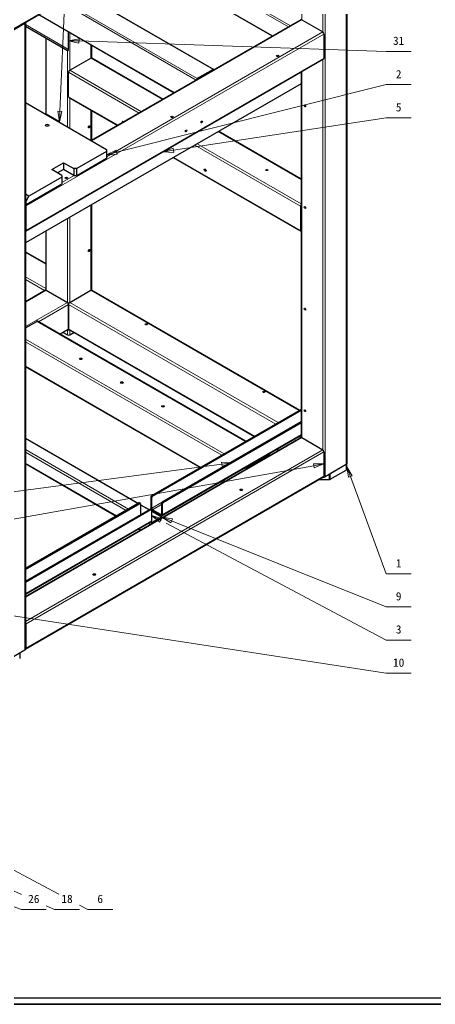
# Model space of a CAD drawing. Header units: millimetres. Extents: x 60 to 5885, y 55 to 4145.
# Drawn here: x 2829 to 3830, y 55 to 2428 of the extents above; entities that cross this region are included whole.
import ezdxf

# ---------------------------------------------------------------- set-up
doc = ezdxf.new("R2010")
doc.units = ezdxf.units.MM
doc.header["$LTSCALE"] = 10
for name, color, linetype, lineweight in [('可见 (ISO)', 7, 'Continuous', 25), ('可见窄的 (ISO)', 7, 'Continuous', 18), ('图框 (ISO)', 7, 'Continuous', 35)]:
    doc.layers.add(name, color=color, linetype=linetype, lineweight=lineweight)
doc.layers.add('符号 (ISO)', color=7, linetype='Continuous', lineweight=18, true_color=0xc2008000)
doc.styles.add('文本样式74', font='SimSun.ttf')
doc.styles.add('注释文本 (ISO)', font='simfang.ttf')

# ---------------------------------------------------------------- blocks, each defined once
blk = doc.blocks.new('图框 最新国标')
at = {"layer": '图框 (ISO)', "color": 7, "linetype": 'Continuous', "lineweight": 25}
for q in [(6, 7), (18, 7)]:
    blk.add_line((587, 7), q, dxfattribs=at)
at = {"layer": '图框 (ISO)'}
blk.add_line((588.5, 5.5), (6, 5.5), dxfattribs=at)
at = {"layer": '图框 (ISO)', "style": '文本样式74'}
blk.add_attdef('零件代号_001', (44.45, 410.25), '', height=2.5, rotation=180, dxfattribs=at)
blk = doc.blocks.new('引出序号1')
at = {"layer": '符号 (ISO)'}
for p, q in [((362.52, 132.71), (361.65, 135.06)), ((362.99, 132.88), (361.65, 135.06)), ((361.65, 135.06), (362.05, 132.54)), ((362.05, 132.54), (362.99, 132.88)), ((362.52, 132.71), (371.15, 109.27)), ((371.15, 109.27), (377.15, 109.27))]:
    blk.add_line(p, q, dxfattribs=at)
at = {"layer": '符号 (ISO)', "flags": 128}
blk.add_lwpolyline([(362.99, 132.88), (361.65, 135.06), (362.05, 132.54), (362.99, 132.88)], dxfattribs=at)
at = {"layer": '符号 (ISO)'}
blk.add_solid([(362.99, 132.88), (361.65, 135.06), (362.05, 132.54), (362.99, 132.88)], dxfattribs=at)
at = {"layer": '符号 (ISO)', "insert": (374.15, 111.79), "char_height": 2, "attachment_point": 5, "style": '注释文本 (ISO)'}
blk.add_mtext('1', dxfattribs=at)
blk = doc.blocks.new('引出序号6')
at = {"layer": '符号 (ISO)'}
for p, q in [((220.22, 51.93), (217.88, 52.81)), ((220.4, 52.4), (217.88, 52.81)), ((217.88, 52.81), (220.05, 51.46)), ((220.05, 51.46), (220.4, 52.4)), ((220.22, 51.93), (275.26, 31.34)), ((281.26, 29.1), (283.26, 28.35)), ((283.26, 28.35), (289.26, 28.35))]:
    blk.add_line(p, q, dxfattribs=at)
at = {"layer": '符号 (ISO)', "flags": 128}
blk.add_lwpolyline([(220.4, 52.4), (217.88, 52.81), (220.05, 51.46), (220.4, 52.4)], dxfattribs=at)
at = {"layer": '符号 (ISO)'}
blk.add_solid([(220.4, 52.4), (217.88, 52.81), (220.05, 51.46), (220.4, 52.4)], dxfattribs=at)
at = {"layer": '符号 (ISO)', "insert": (286.26, 30.89), "char_height": 2, "attachment_point": 5, "style": '注释文本 (ISO)'}
blk.add_mtext('26', dxfattribs=at)
blk = doc.blocks.new('引出序号9')
at = {"layer": '符号 (ISO)'}
for p, q in [((353.7, 135.27), (71.41, 85.27)), ((356.16, 135.71), (353.61, 135.77)), ((353.61, 135.77), (353.79, 134.78)), ((353.7, 135.27), (356.16, 135.71)), ((353.79, 134.78), (356.16, 135.71))]:
    blk.add_line(p, q, dxfattribs=at)
at = {"layer": '符号 (ISO)', "flags": 128}
blk.add_lwpolyline([(353.79, 134.78), (356.16, 135.71), (353.61, 135.77), (353.79, 134.78)], dxfattribs=at)
at = {"layer": '符号 (ISO)'}
blk.add_solid([(353.79, 134.78), (356.16, 135.71), (353.61, 135.77), (353.79, 134.78)], dxfattribs=at)
blk = doc.blocks.new('引出序号10')
at = {"layer": '符号 (ISO)'}
for p, q in [((208.1, 66.03), (205.82, 67.06)), ((208.3, 66.49), (205.82, 67.06)), ((205.82, 67.06), (207.89, 65.58)), ((207.89, 65.58), (208.3, 66.49)), ((208.1, 66.03), (283.26, 31.97)), ((289.26, 29.25), (291.26, 28.35)), ((291.26, 28.35), (297.26, 28.35))]:
    blk.add_line(p, q, dxfattribs=at)
at = {"layer": '符号 (ISO)', "flags": 128}
blk.add_lwpolyline([(208.3, 66.49), (205.82, 67.06), (207.89, 65.58), (208.3, 66.49)], dxfattribs=at)
at = {"layer": '符号 (ISO)'}
blk.add_solid([(208.3, 66.49), (205.82, 67.06), (207.89, 65.58), (208.3, 66.49)], dxfattribs=at)
at = {"layer": '符号 (ISO)', "insert": (294.26, 30.9), "char_height": 2, "attachment_point": 5, "style": '注释文本 (ISO)'}
blk.add_mtext('18', dxfattribs=at)
blk = doc.blocks.new('引出序号12')
at = {"layer": '符号 (ISO)'}
for p, q in [((225.58, 67.57), (223.37, 68.74)), ((225.81, 68.01), (223.37, 68.74)), ((223.37, 68.74), (225.34, 67.13)), ((225.34, 67.13), (225.81, 68.01)), ((225.58, 67.57), (292.29, 32.06)), ((297.26, 29.41), (299.26, 28.35)), ((299.26, 28.35), (305.26, 28.35))]:
    blk.add_line(p, q, dxfattribs=at)
at = {"layer": '符号 (ISO)', "flags": 128}
blk.add_lwpolyline([(225.81, 68.01), (223.37, 68.74), (225.34, 67.13), (225.81, 68.01)], dxfattribs=at)
at = {"layer": '符号 (ISO)'}
blk.add_solid([(225.81, 68.01), (223.37, 68.74), (225.34, 67.13), (225.81, 68.01)], dxfattribs=at)
at = {"layer": '符号 (ISO)', "insert": (302.26, 30.89), "char_height": 2, "attachment_point": 5, "style": '注释文本 (ISO)'}
blk.add_mtext('6', dxfattribs=at)
blk = doc.blocks.new('引出序号14')
at = {"layer": '符号 (ISO)'}
for p, q in [((331.56, 135.67), (71.41, 101.27)), ((334.04, 136), (331.5, 136.17)), ((331.5, 136.17), (331.63, 135.18)), ((331.56, 135.67), (334.04, 136)), ((331.63, 135.18), (334.04, 136))]:
    blk.add_line(p, q, dxfattribs=at)
at = {"layer": '符号 (ISO)', "flags": 128}
blk.add_lwpolyline([(331.63, 135.18), (334.04, 136), (331.5, 136.17), (331.63, 135.18)], dxfattribs=at)
at = {"layer": '符号 (ISO)'}
blk.add_solid([(331.63, 135.18), (334.04, 136), (331.5, 136.17), (331.63, 135.18)], dxfattribs=at)
blk = doc.blocks.new('引出序号17')
at = {"layer": '符号 (ISO)'}
for p, q in [((319.92, 211.31), (371.15, 219.13)), ((371.15, 219.13), (377.15, 219.13)), ((319.85, 211.8), (317.45, 210.93)), ((319.92, 211.31), (317.45, 210.93)), ((320, 210.81), (319.85, 211.8)), ((317.45, 210.93), (320, 210.81))]:
    blk.add_line(p, q, dxfattribs=at)
at = {"layer": '符号 (ISO)', "flags": 128}
blk.add_lwpolyline([(319.85, 211.8), (317.45, 210.93), (320, 210.81), (319.85, 211.8)], dxfattribs=at)
at = {"layer": '符号 (ISO)'}
blk.add_solid([(319.85, 211.8), (317.45, 210.93), (320, 210.81), (319.85, 211.8)], dxfattribs=at)
at = {"layer": '符号 (ISO)', "insert": (374.15, 221.66), "char_height": 2, "attachment_point": 5, "style": '注释文本 (ISO)'}
blk.add_mtext('5', dxfattribs=at)
blk = doc.blocks.new('引出序号18')
at = {"layer": '符号 (ISO)'}
for p, q in [((319.46, 122), (317.14, 122.93)), ((319.65, 122.46), (317.14, 122.93)), ((317.14, 122.93), (319.28, 121.53)), ((319.28, 121.53), (319.65, 122.46)), ((319.46, 122), (371.15, 101.27)), ((371.15, 101.27), (377.15, 101.27))]:
    blk.add_line(p, q, dxfattribs=at)
at = {"layer": '符号 (ISO)', "flags": 128}
blk.add_lwpolyline([(319.65, 122.46), (317.14, 122.93), (319.28, 121.53), (319.65, 122.46)], dxfattribs=at)
at = {"layer": '符号 (ISO)'}
blk.add_solid([(319.65, 122.46), (317.14, 122.93), (319.28, 121.53), (319.65, 122.46)], dxfattribs=at)
at = {"layer": '符号 (ISO)', "insert": (374.15, 103.82), "char_height": 2, "attachment_point": 5, "style": '注释文本 (ISO)'}
blk.add_mtext('9', dxfattribs=at)
blk = doc.blocks.new('引出序号20')
at = {"layer": '符号 (ISO)'}
for p, q in [((316.83, 122.15), (314.62, 123.32)), ((317.06, 122.59), (314.62, 123.32)), ((314.62, 123.32), (316.59, 121.7)), ((316.59, 121.7), (317.06, 122.59)), ((316.83, 122.15), (316.92, 122.1)), ((318.13, 121.45), (371.15, 93.27)), ((371.15, 93.27), (377.15, 93.27))]:
    blk.add_line(p, q, dxfattribs=at)
at = {"layer": '符号 (ISO)', "flags": 128}
blk.add_lwpolyline([(317.06, 122.59), (314.62, 123.32), (316.59, 121.7), (317.06, 122.59)], dxfattribs=at)
at = {"layer": '符号 (ISO)'}
blk.add_solid([(317.06, 122.59), (314.62, 123.32), (316.59, 121.7), (317.06, 122.59)], dxfattribs=at)
at = {"layer": '符号 (ISO)', "insert": (374.15, 95.82), "char_height": 2, "attachment_point": 5, "style": '注释文本 (ISO)'}
blk.add_mtext('3', dxfattribs=at)
blk = doc.blocks.new('引出序号22')
at = {"layer": '符号 (ISO)'}
for p, q in [((259.36, 103.03), (256.81, 102.92)), ((259.29, 102.54), (256.81, 102.92)), ((256.81, 102.92), (259.21, 102.04)), ((259.21, 102.04), (259.36, 103.03)), ((259.29, 102.54), (371.15, 85.27)), ((371.15, 85.27), (377.15, 85.27))]:
    blk.add_line(p, q, dxfattribs=at)
at = {"layer": '符号 (ISO)', "flags": 128}
blk.add_lwpolyline([(259.36, 103.03), (256.81, 102.92), (259.21, 102.04), (259.36, 103.03)], dxfattribs=at)
at = {"layer": '符号 (ISO)'}
blk.add_solid([(259.36, 103.03), (256.81, 102.92), (259.21, 102.04), (259.36, 103.03)], dxfattribs=at)
at = {"layer": '符号 (ISO)', "insert": (374.15, 87.83), "char_height": 2, "attachment_point": 5, "style": '注释文本 (ISO)'}
blk.add_mtext('10', dxfattribs=at)
blk = doc.blocks.new('引出序号23')
at = {"layer": '符号 (ISO)'}
for p, q in [((306.19, 210.82), (371.15, 227.13)), ((371.15, 227.13), (377.15, 227.13)), ((306.07, 211.31), (303.77, 210.22)), ((306.31, 210.34), (306.07, 211.31)), ((306.19, 210.82), (303.77, 210.22)), ((303.77, 210.22), (306.31, 210.34))]:
    blk.add_line(p, q, dxfattribs=at)
at = {"layer": '符号 (ISO)', "flags": 128}
blk.add_lwpolyline([(306.07, 211.31), (303.77, 210.22), (306.31, 210.34), (306.07, 211.31)], dxfattribs=at)
at = {"layer": '符号 (ISO)'}
blk.add_solid([(306.07, 211.31), (303.77, 210.22), (306.31, 210.34), (306.07, 211.31)], dxfattribs=at)
at = {"layer": '符号 (ISO)', "insert": (374.15, 229.64), "char_height": 2, "attachment_point": 5, "style": '注释文本 (ISO)'}
blk.add_mtext('2', dxfattribs=at)
blk = doc.blocks.new('引出序号24')
at = {"layer": '符号 (ISO)'}
for p, q in [((297.16, 238.14), (294.64, 237.72)), ((297.14, 237.64), (294.64, 237.72)), ((294.64, 237.72), (297.13, 237.14)), ((297.13, 237.14), (297.16, 238.14)), ((297.14, 237.64), (371.15, 235.13)), ((371.15, 235.13), (377.15, 235.13))]:
    blk.add_line(p, q, dxfattribs=at)
at = {"layer": '符号 (ISO)', "flags": 128}
blk.add_lwpolyline([(297.16, 238.14), (294.64, 237.72), (297.13, 237.14), (297.16, 238.14)], dxfattribs=at)
at = {"layer": '符号 (ISO)'}
blk.add_solid([(297.16, 238.14), (294.64, 237.72), (297.13, 237.14), (297.16, 238.14)], dxfattribs=at)
at = {"layer": '符号 (ISO)', "insert": (374.15, 237.68), "char_height": 2, "attachment_point": 5, "style": '注释文本 (ISO)'}
blk.add_mtext('31', dxfattribs=at)
blk = doc.blocks.new('引出序号26')
at = {"layer": '符号 (ISO)'}
for p, q in [((292.54, 220.68), (299.26, 378.59)), ((299.26, 378.59), (305.26, 378.59)), ((292.04, 220.7), (292.43, 218.18)), ((293.04, 220.66), (292.04, 220.7)), ((292.54, 220.68), (292.43, 218.18)), ((292.43, 218.18), (293.04, 220.66))]:
    blk.add_line(p, q, dxfattribs=at)
at = {"layer": '符号 (ISO)', "flags": 128}
blk.add_lwpolyline([(292.04, 220.7), (292.43, 218.18), (293.04, 220.66), (292.04, 220.7)], dxfattribs=at)
at = {"layer": '符号 (ISO)'}
blk.add_solid([(292.04, 220.7), (292.43, 218.18), (293.04, 220.66), (292.04, 220.7)], dxfattribs=at)
at = {"layer": '符号 (ISO)', "insert": (302.26, 381.11), "char_height": 2, "attachment_point": 5, "style": '注释文本 (ISO)'}
blk.add_mtext('12', dxfattribs=at)
blk = doc.blocks.new('引出序号31')
at = {"layer": '符号 (ISO)'}
for p, q in [((245.82, 184.34), (291.26, 378.59)), ((291.26, 378.59), (297.26, 378.59)), ((245.34, 184.45), (245.25, 181.9)), ((245.82, 184.34), (245.25, 181.9)), ((245.25, 181.9), (246.31, 184.22)), ((246.31, 184.22), (245.34, 184.45))]:
    blk.add_line(p, q, dxfattribs=at)
at = {"layer": '符号 (ISO)', "flags": 128}
blk.add_lwpolyline([(245.34, 184.45), (245.25, 181.9), (246.31, 184.22), (245.34, 184.45)], dxfattribs=at)
at = {"layer": '符号 (ISO)'}
blk.add_solid([(245.34, 184.45), (245.25, 181.9), (246.31, 184.22), (245.34, 184.45)], dxfattribs=at)
at = {"layer": '符号 (ISO)', "insert": (294.26, 381.14), "char_height": 2, "attachment_point": 5, "style": '注释文本 (ISO)'}
blk.add_mtext('8', dxfattribs=at)

msp = doc.modelspace()

# ---------------------------------------------------------------- linework, layer by layer
at = {"layer": '可见 (ISO)'}
for p, q in [((3616.5, 2932), (3616.5, 1357.1)), ((2178.4, 2038.3), (3560.8, 2836.4)), ((3437.3, 2388.1), (3110.8, 2576.6)), ((2970.8, 2495.7), (3296.2, 2307.9)), ((2842.3, 2420.6), (2842.3, 910.1)), ((2874.3, 2440), (3200.7, 2251.5)), ((3505.9, 2427.7), (3001.1, 2136.3)), ((3507.9, 2427.5), (3558.8, 2398.1)), ((2790.2, 2389.6), (2841.1, 2419)), ((2943.6, 2353.1), (2842.3, 2411.6)), ((2946.4, 2356.1), (2946.4, 2398.3)), ((2891.5, 2383.2), (2891.5, 2201.2)), ((3561.6, 2393.2), (3561.6, 2334.4)), ((3001.4, 2366.6), (3001.4, 2335.6)), ((3560.8, 2332.6), (2843.1, 1918.2)), ((2949.3, 2305.9), (3000.2, 2335.3)), ((3002.2, 2335.5), (3174.1, 2236.2)), ((3294.7, 2307.7), (3256.5, 2285.7)), ((3256.5, 2284), (3294.7, 2306.1)), ((2946.4, 2242.2), (2946.4, 2301)), ((3506.7, 2301.4), (3506.7, 1421.2)), ((3506.7, 2273.3), (2842.3, 1889.7)), ((2947.3, 2240.3), (3064.3, 2172.8)), ((2842.3, 2228), (3037.7, 2115.2)), ((3001.4, 2209.1), (3001.4, 2136.4)), ((2890.5, 2201.1), (2889.7, 2200.6)), ((2892, 2200.9), (2923.1, 2183)), ((3308.2, 2158.8), (3506.7, 2044.2)), ((3037.7, 2115.2), (3037.7, 2110.3)), ((3037.7, 2110.3), (2965.9, 2068.9)), ((2965.9, 2052.5), (3037.7, 2094)), ((3037.7, 2110.3), (3037.7, 2094)), ((3198.4, 2095.4), (3505.9, 1917.8)), ((2905.8, 2066.8), (2934.1, 2083.2)), ((2930.5, 2052.5), (2905.8, 2066.8)), ((2934.1, 2066.8), (2919.9, 2058.7)), ((2934.1, 2083.2), (2958.8, 2068.9)), ((2934.1, 2083.2), (2934.1, 2066.8)), ((2958.8, 2052.5), (2934.1, 2066.8)), ((2965.9, 2068.9), (2958.8, 2068.9)), ((2958.8, 2068.9), (2958.8, 2052.5)), ((2965.9, 2052.5), (2965.9, 2068.9)), ((2930.5, 2048.5), (2851, 2002.5)), ((2930.5, 2052.5), (2930.5, 2048.5)), ((2930.5, 2048.5), (2930.5, 2032.1)), ((2958.8, 2052.5), (2965.9, 2052.5)), ((2843.9, 1982.1), (2930.5, 2032.1)), ((2851, 2002.5), (2842.3, 2007.6)), ((2843.9, 1990.3), (2851, 2002.5)), ((2842.3, 1991.2), (2843.9, 1990.3)), ((2842.3, 1983.1), (2843.9, 1982.1)), ((2843.9, 1982.1), (2843.9, 1990.3)), ((2843.9, 1920.1), (2843.9, 1978.9)), ((3001.4, 1981.6), (3001.4, 1776.3)), ((3505.1, 1978.5), (3505.1, 1919.7)), ((2891.5, 1918.2), (2891.5, 1776.3)), ((2842.3, 1868.5), (2891.5, 1840)), ((2890.7, 1776.2), (2842.3, 1748.2)), ((2892.7, 1776), (2943.6, 1746.6)), ((2949.3, 1746.6), (3000.2, 1776)), ((3002.2, 1776.2), (3503.4, 1486.8)), ((2946.4, 1741.7), (2946.4, 1682.9)), ((2946.4, 1682.9), (2946.4, 1741.7)), ((2842.3, 1684.8), (2870.1, 1700.8)), ((3373.3, 1411.7), (2872.1, 1701)), ((2945.6, 1681), (2926.2, 1669.8)), ((2933.5, 1674), (2943.6, 1668.2)), ((2947.3, 1681), (3393.6, 1423.4)), ((2949.3, 1668.2), (2959.4, 1674)), ((3263.5, 1348.3), (2842.3, 1591.4)), ((3506.7, 1488.7), (3145.9, 1280.3)), ((3506.7, 1486.2), (3148, 1279.1)), ((3506.7, 1458.5), (3172, 1265.2)), ((3174.1, 1264), (3506.7, 1456)), ((3171.5, 1232.7), (3506.7, 1426.2)), ((2842.3, 1037.8), (3505.9, 1421)), ((2842.3, 1419.4), (3114.5, 1262.2)), ((3507.9, 1420.8), (3558.8, 1391.4)), ((3428.7, 1378.3), (3377.8, 1348.9)), ((3430.7, 1378.5), (3427.4, 1380.4)), ((3447.7, 1392.1), (3451.8, 1389.8)), ((3561.6, 1386.5), (3561.6, 1327.7)), ((2842.3, 1357.9), (3061.2, 1231.5)), ((3615.4, 1355.5), (3564.5, 1326.1)), ((3615.4, 1355.5), (3576.9, 1333.3)), ((3616.5, 1344), (3616.5, 1357.1)), ((3576.9, 1320.2), (3615.4, 1342.4)), ((2843.1, 911.5), (3560.8, 1325.9)), ((3321.7, 1314.6), (3317.6, 1317)), ((3549.8, 1319.5), (3574.1, 1319.5)), ((3116.5, 1263.4), (2842.3, 1105.1)), ((2842.3, 1102.6), (3118.6, 1262.2)), ((3119.6, 1262.3), (3117.5, 1263.5)), ((3120, 1261.4), (3120, 1235.2)), ((3120, 1259), (3140.7, 1247.1)), ((3144.4, 1277.9), (3144.4, 1251.8)), ((3146.6, 1250.5), (3146.6, 1276.7)), ((3170.6, 1262.8), (3170.6, 1236.7)), ((3172.7, 1235.4), (3172.7, 1261.6)), ((2842.3, 1074.9), (3142.7, 1248.3)), ((2842.3, 1072.4), (3144.8, 1247.1)), ((3143.7, 1248.4), (3145.8, 1247.2)), ((3146.2, 1246.3), (3146.2, 1220.1)), ((3146.2, 1243.9), (3171.9, 1229.1)), ((3168.5, 1235.4), (3148.7, 1246.9)), ((3148.7, 1244.4), (3168.5, 1233)), ((3145, 1217.4), (2842.3, 1042.6)), ((3169.9, 1228.9), (3147.3, 1215.8)), ((3115.3, 1200.3), (3119.5, 1197.9)), ((2843.9, 913.3), (2843.9, 972.1)), ((2841.1, 908.4), (2790.2, 879)), ((2829.8, 889.8), (2829.8, 901.9))]:
    msp.add_line(p, q, dxfattribs=at)
for centre, major_axis, ratio, start_param, end_param in [((2838.3, 2420.6), (4, 0), 0.57735, 5.497787, 6.641505), ((3507.9, 2424.3), (-2, 3.46), 0.57735, 5.497787, 6.283185), ((3558.8, 2394.9), (2, -3.46), 0.57735, 0.785398, 2.356194), ((2943.6, 2357.7), (1.3, -4.85), 0.517638, 5.805527, 7.376323), ((3000.2, 2332), (2, 3.46), 0.57735, 0, 0.785398), ((3450.3, 2337.9), (-2.75, 0), 0.57735, 4.022614, 5.402164), ((3558.8, 2336.1), (2, -3.46), 0.57735, 0, 0.785398), ((2949.3, 2302.6), (2, 3.46), 0.57735, 0.785398, 2.356194), ((3294.7, 2305.3), (1.5, 2.6), 0.57735, 5.718527, 7.068583), ((3294.7, 2305.3), (0.5, 0.866), 0.57735, 6.214426, 7.068583), ((3256.5, 2283.2), (-1.5, -2.6), 0.57735, 3.926991, 5.277047), ((3256.5, 2283.2), (0.5, 0.866), 0.57735, 0.785398, 1.639555), ((2949.3, 2243.8), (-2, -3.46), 0.57735, 5.497787, 6.283185), ((3517.8, 2221.4), (1.23, -2.13), 0.57735, 4.182477, 5.242301), ((2892, 2198.5), (-1.5, 2.6), 0.57735, 5.497787, 6.283185), ((2923.1, 2180.5), (1.5, -2.6), 0.57735, 1.125235, 2.356194), ((3195.7, 2190.9), (-2.75, 0), 0.57735, 4.022614, 5.402164), ((3265, 2182.8), (1.23, 2.13), 0.57735, 4.182477, 5.242301), ((2993.8, 2170.7), (1.37, 2.38), 0.57735, 4.022614, 5.402164), ((3077.6, 2179.5), (-1.66, 2.88), 0.57735, 4.961076, 7.605294), ((3079.7, 2180.7), (1.66, -2.88), 0.57735, 3.833853, 4.463702), ((3227.5, 2161.1), (1.23, 2.13), 0.57735, 4.182477, 5.242301), ((3277.7, 2066.4), (1.66, -2.88), 0.57735, 3.833853, 5.590925), ((3423.7, 2063), (-2.46, 0), 0.57735, 4.182477, 5.242301), ((2941.1, 2044), (-2.75, 0), 0.57735, 4.022614, 5.402164), ((2841.1, 1980.5), (-2, 3.46), 0.57735, 3.926991, 5.070709), ((3507.9, 1980.1), (-2, -3.46), 0.57735, 4.354069, 5.497787), ((3517.8, 1976.4), (1.23, -2.13), 0.57735, 4.182477, 5.242301), ((2841.1, 1921.7), (2, -3.46), 0.57735, 5.924866, 7.068583), ((3507.9, 1921.3), (-2, -3.46), 0.57735, 5.497787, 6.641505), ((2993.8, 1872.7), (1.37, 2.38), 0.57735, 4.022614, 5.402164), ((2892.7, 1776), (-2, -3.46), 0.57735, 4.354069, 5.070709), ((2892.7, 1772.7), (-2, 3.46), 0.57735, 5.497787, 6.283185), ((3000.2, 1772.7), (2, 3.46), 0.57735, 0, 0.785398), ((2943.6, 1743.3), (2, -3.46), 0.57735, 0.785398, 2.356194), ((2949.3, 1743.3), (2, 3.46), 0.57735, 0.785398, 2.356194), ((3517.8, 1731.5), (1.23, -2.13), 0.57735, 4.182477, 5.242301), ((2870.1, 1697.6), (2, 3.46), 0.57735, 0, 0.785398), ((3133.8, 1691.5), (-2.75, 0), 0.57735, 4.022614, 5.402164), ((2946.4, 1669.8), (4, 0), 0.57735, 3.926991, 5.497787), ((2946.4, 1682.9), (-4, 0), 0.57735, 1.212477, 1.929116), ((2946.4, 1682.9), (-4, 0), 0.57735, 1.212477, 1.929116), ((2943.6, 1684.5), (2, -3.46), 0.57735, 0, 0.785398), ((2949.3, 1684.5), (-2, -3.46), 0.57735, 5.497787, 6.283185), ((2975.8, 1608), (-3.32, 0), 0.57735, 3.833853, 5.590925), ((3074.8, 1550.8), (-3.32, 0), 0.57735, 3.833853, 5.590925), ((3416.7, 1528.2), (-2.75, 0), 0.57735, 4.022614, 5.402164), ((3173.8, 1493.7), (-3.32, 0), 0.57735, 3.833853, 5.590925), ((3517.8, 1486.5), (1.23, -2.13), 0.57735, 4.182477, 5.242301), ((3507.9, 1420.8), (-2, -3.46), 0.57735, 4.354069, 5.070709), ((3507.9, 1417.5), (-2, 3.46), 0.57735, 5.497787, 6.283185), ((3428.7, 1375.1), (2, 3.46), 0.57735, 5.924866, 7.068583), ((3558.8, 1388.1), (2, -3.46), 0.57735, 0.785398, 2.356194), ((3612.5, 1357.1), (4, 0), 0.57735, 5.497787, 6.283185), ((3612.5, 1357.1), (4, 0), 0.57735, 5.497787, 6.283185), ((3377.8, 1345.7), (-2, -3.46), 0.57735, 3.926991, 5.070709), ((3612.5, 1344), (4, 0), 0.57735, 5.497787, 6.283185), ((3561.6, 1327.7), (-4, 0), 0.57735, 1.212477, 2.356194), ((3558.8, 1329.3), (2, -3.46), 0.57735, 0, 0.785398), ((3574.1, 1321.8), (4, 0), 0.57735, 4.712389, 5.497787), ((3361.9, 1292.4), (-3.32, 0), 0.57735, 3.833853, 5.590925), ((3116.5, 1261.8), (1, 1.73), 0.57735, 0, 0.785398), ((3118.6, 1260.5), (1, 1.73), 0.57735, 5.497787, 7.068583), ((3145.9, 1278.7), (-1, -1.73), 0.57735, 3.926991, 5.497787), ((3148, 1277.5), (1, 1.73), 0.57735, 0.785398, 2.356194), ((3172, 1263.6), (-1, -1.73), 0.57735, 3.926991, 5.497787), ((3174.1, 1262.4), (1, 1.73), 0.57735, 0.785398, 2.356194), ((3142.7, 1246.7), (1, 1.73), 0.57735, 0, 0.785398), ((3148.7, 1249.3), (3, -5.2), 0.57735, 3.926991, 5.497787), ((3144.8, 1245.4), (1, 1.73), 0.57735, 5.497787, 7.068583), ((3148.7, 1249.3), (-1.5, 2.6), 0.57735, 0.785398, 2.356194), ((3168.5, 1237.9), (1.5, -2.6), 0.57735, 5.497787, 7.068583), ((3168.5, 1237.9), (3, -5.2), 0.57735, 5.497787, 7.068583), ((3147.3, 1212.6), (-2, -3.46), 0.57735, 3.926991, 5.070709), ((3142, 1222.6), (3, -5.2), 0.57735, 0, 0.785398), ((3169.9, 1225.6), (2, 3.46), 0.57735, 5.924866, 7.068583), ((3008.3, 1088.3), (-3.32, 0), 0.57735, 3.833853, 5.590925), ((2841.1, 973.8), (-2, 3.46), 0.57735, 3.926991, 5.070709), ((2838.3, 910.1), (4, 0), 0.57735, 5.497787, 6.283185), ((2841.1, 915), (2, -3.46), 0.57735, 5.924866, 7.068583), ((2825.8, 889.8), (4, 0), 0.57735, 5.497787, 6.283185)]:
    msp.add_ellipse(centre, major_axis=major_axis, ratio=ratio, start_param=start_param, end_param=end_param, dxfattribs=at)
for centre, major_axis in [((3450.3, 2340.4), (-2.75, 0)), ((3515.7, 2220.1), (-1.23, 2.13)), ((3195.7, 2193.4), (-2.75, 0)), ((3267.1, 2181.6), (-1.23, -2.13)), ((2894.8, 2173.2), (-4.19, 0)), ((2995.9, 2169.5), (1.38, 2.38)), ((3229.6, 2159.9), (-1.23, -2.13)), ((3275.6, 2065.2), (-1.66, 2.88)), ((3423.7, 2065.4), (-2.46, 0)), ((2941.1, 2046.4), (-2.75, 0)), ((3515.7, 1975.2), (-1.23, 2.13)), ((2995.9, 1871.5), (1.38, 2.38)), ((3515.7, 1730.2), (-1.23, 2.13)), ((3133.8, 1693.9), (-2.75, 0)), ((2975.8, 1610.4), (-3.32, 0)), ((3074.8, 1553.3), (-3.32, 0)), ((3416.7, 1530.6), (-2.75, 0)), ((3173.8, 1496.1), (-3.32, 0)), ((3515.7, 1485.3), (-1.23, 2.13)), ((3361.9, 1294.8), (3.32, 0)), ((3008.3, 1090.7), (3.32, 0))]:
    msp.add_ellipse(centre, major_axis=major_axis, ratio=0.57735, dxfattribs=at)
at = {"layer": '可见窄的 (ISO)'}
for p, q in [((3615.4, 2931.3), (3615.4, 1355.5)), ((3564.5, 2901.9), (3564.5, 1326.1)), ((2179.2, 2040.1), (3561.6, 2838.2)), ((3558.8, 2835.2), (3558.8, 2398.1)), ((3507.9, 2427.5), (3507.9, 2805.8)), ((3476.3, 2410.6), (3149.9, 2599.1)), ((3480.6, 2413.1), (3154.1, 2601.6)), ((3438.1, 2388.6), (3111.7, 2577.1)), ((2969.9, 2495.2), (3294.7, 2307.7)), ((2927.5, 2470.7), (3253.9, 2282.3)), ((2931.7, 2473.2), (3256.5, 2285.7)), ((2875.1, 2440.5), (3201.6, 2252)), ((3507.9, 2427.5), (3002.3, 2135.6)), ((2841.1, 2419), (2841.1, 908.4)), ((2946.4, 2356.1), (2842.3, 2416.3)), ((2949.3, 2305.9), (2949.3, 2396.7)), ((3558.8, 2398.1), (3037.7, 2097.3)), ((3561.6, 2393.2), (2843.9, 1978.9)), ((2892.7, 2382.5), (2892.7, 2200.5)), ((2943.6, 2353.1), (2943.6, 2169.5)), ((3000.2, 2367.3), (3000.2, 2335.3)), ((3561.6, 2334.4), (2843.9, 1920.1)), ((3000.2, 2335.3), (3173, 2235.5)), ((3558.8, 2331.5), (3558.8, 1391.4)), ((3122.1, 2206.1), (2949.3, 2305.9)), ((3294.7, 2306.1), (3294.9, 2305.9)), ((3507.9, 1420.8), (3507.9, 2302.1)), ((3506.7, 2301.1), (2842.3, 1917.5)), ((2946.4, 2301), (3116.4, 2202.8)), ((2946.4, 2242.2), (3065.5, 2173.5)), ((2949.3, 2166.2), (2949.3, 2239.2)), ((3000.2, 2209.8), (3000.2, 2136.9)), ((2890.6, 2200.1), (2892, 2200.9)), ((2923.1, 2183), (2921.7, 2182.2)), ((3307.1, 2158.1), (3506.7, 2042.8)), ((3250.5, 2125.4), (3505.1, 1978.5)), ((3506.7, 1984), (3256.2, 2128.7)), ((3199.6, 2096), (3505.1, 1919.7)), ((2960.2, 2052.5), (2930.5, 2035.4)), ((3000.2, 1980.9), (3000.2, 1776)), ((2943.6, 1948.2), (2943.6, 1746.6)), ((2949.3, 1746.6), (2949.3, 1951.5)), ((2892.7, 1918.8), (2892.7, 1776)), ((2842.3, 1867.1), (2891.5, 1838.7)), ((2891.5, 1779.9), (2842.3, 1808.4)), ((2842.3, 1801.8), (2888.7, 1775)), ((2892.7, 1776), (2842.3, 1746.8)), ((3000.2, 1776), (3502.2, 1486.1)), ((2943.6, 1746.6), (2842.3, 1688)), ((2946.4, 1741.7), (2874.1, 1699.9)), ((2946.4, 1741.7), (3445.7, 1453.4)), ((3451.3, 1456.7), (2949.3, 1746.6)), ((3372.1, 1411), (2870.1, 1700.8)), ((2946.4, 1682.9), (2925, 1670.5)), ((2943.6, 1679.9), (2943.6, 1668.2)), ((2946.4, 1682.9), (3394.8, 1424.1)), ((2949.3, 1668.2), (2949.3, 1679.9)), ((3321.2, 1381.6), (2842.3, 1658.1)), ((3315.6, 1378.3), (2842.3, 1651.6)), ((3264.6, 1348.9), (2842.3, 1592.8)), ((3506.7, 1428.3), (3172.7, 1235.4)), ((3506.7, 1424.7), (3505.4, 1425.5)), ((2842.3, 1036.5), (3507.9, 1420.8)), ((2842.3, 1418.1), (3113.3, 1261.6)), ((3499.7, 1422.2), (3503.9, 1419.8)), ((3090.7, 1248.5), (2842.3, 1391.9)), ((2842.3, 977.7), (3558.8, 1391.4)), ((2842.3, 1385.4), (3085, 1245.2)), ((2843.9, 972.1), (3561.6, 1386.5)), ((3428.7, 1378.3), (3426.2, 1379.8)), ((3448.8, 1392.8), (3453, 1390.4)), ((2842.3, 1359.3), (3062.4, 1232.2)), ((3615.4, 1355.5), (3615.4, 1342.4)), ((3373.8, 1344.7), (3369.6, 1347.1)), ((3377.8, 1348.9), (3375.3, 1350.4)), ((3574.1, 1331.6), (3574.1, 1319.5)), ((3576.9, 1320.2), (3576.9, 1333.3)), ((2843.9, 913.3), (3561.6, 1327.7)), ((3322.9, 1315.3), (3318.7, 1317.7)), ((3116.5, 1263.4), (3118.6, 1262.2)), ((3120, 1257.7), (3139.5, 1246.5)), ((3144.4, 1277.9), (3146.6, 1276.7)), ((3148, 1279.1), (3145.9, 1280.3)), ((3146.6, 1250.5), (3172, 1265.2)), ((3148.7, 1246.9), (3170.6, 1259.5)), ((3170.6, 1262.8), (3172.7, 1261.6)), ((3174.1, 1264), (3172, 1265.2)), ((3142.7, 1248.3), (3144.8, 1247.1)), ((3144.4, 1251.8), (3146.6, 1250.5)), ((3146.2, 1242.6), (3169.9, 1228.9)), ((3148.7, 1244.4), (3148.7, 1246.9)), ((3168.5, 1235.4), (3170.6, 1236.7)), ((3168.5, 1233), (3168.5, 1235.4)), ((3172.7, 1235.4), (3170.6, 1236.7)), ((2842.3, 1044.6), (3146.2, 1220.1)), ((3139.1, 1214), (3143.3, 1211.6)), ((3147.3, 1215.8), (3144.8, 1217.3)), ((3116.5, 1200.9), (3120.6, 1198.6))]:
    msp.add_line(p, q, dxfattribs=at)

# ---------------------------------------------------------------- block references
at = {"xscale": 10, "yscale": 10, "zscale": 10}
msp.add_blockref('图框 最新国标', (0, 0), dxfattribs=at)
at = {"layer": '符号 (ISO)', "xscale": 10, "yscale": 10, "zscale": 10}
for name in ['引出序号31', '引出序号26', '引出序号24', '引出序号23', '引出序号17', '引出序号14', '引出序号9', '引出序号1', '引出序号20', '引出序号18', '引出序号22', '引出序号10', '引出序号12', '引出序号6']:
    msp.add_blockref(name, (0, 0), dxfattribs=at)

doc.saveas('drawing.dxf')
